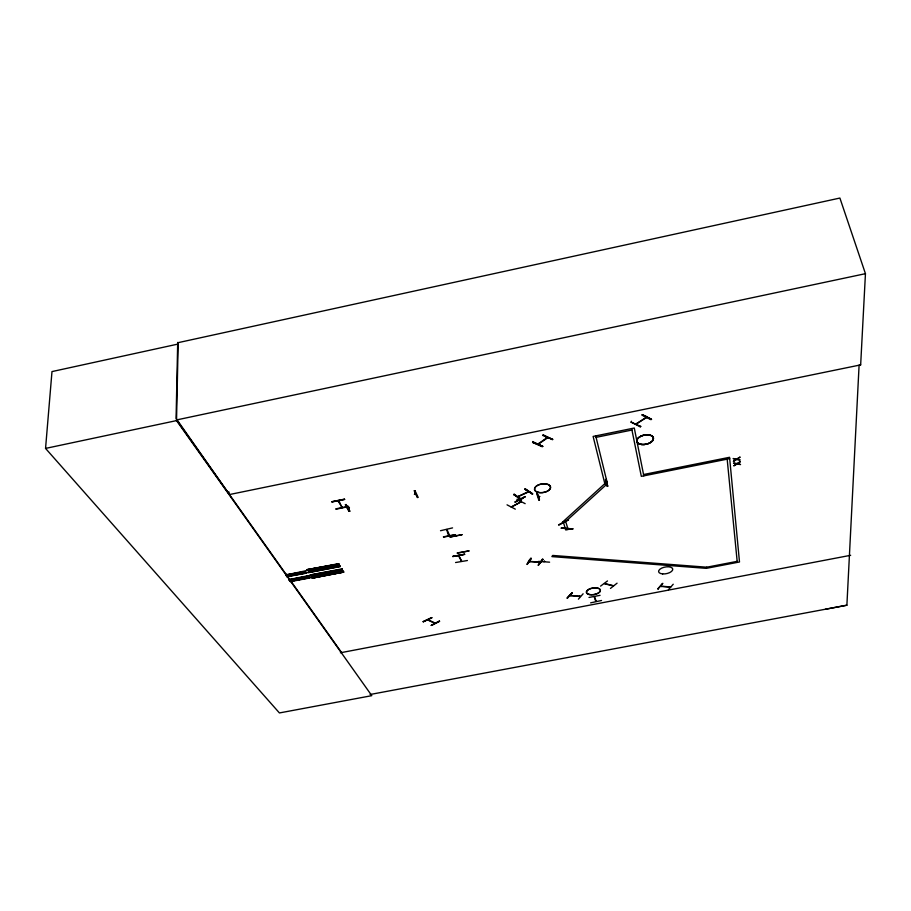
<?xml version="1.0" encoding="UTF-8"?>
<svg xmlns="http://www.w3.org/2000/svg" width="911" height="911" viewBox="0 0 911 911"><rect width="100%" height="100%" fill="white"/><g stroke="black" fill="none" stroke-linecap="round" stroke-linejoin="round"><path stroke-width="1.37" d="M464.633 554.321L452.71 556.519L464.633 554.366M452.562 527.89L440.514 530.714M204.155 459.52L204.155 458.871M549.595 562.178L538.56 561.381M177.691 342.422L176.074 418.4L229.47 494.548L860.656 364.878L859.096 365.209L846.888 605.211L825.4 609.265M178.146 344.039L51.984 371.586L45.55 448.417L279.426 712.949L371.802 695.662L176.529 420.609L178.18 342.65L839.896 198.051L865.45 273.676L860.656 364.935M456.411 536.249L455.762 536.112M344.688 499.479L331.946 501.984M462.913 551.895L462.982 551.918M640.228 426.803L631.095 422.135L640.797 426.428L640.228 426.803L640.695 426.325M631.05 422.214L631.494 421.246M595.612 601.146L596.261 601.419L594.359 596.568M595.669 601.135L594.268 596.694M519.202 496.461L517.915 496.654L528.71 491.838M527.822 492.316L528.437 491.633L518.097 496.563M532.992 442.029L542.854 446.424L532.605 442.359L532.981 441.493M542.751 446.379L533.049 441.915L532.605 442.382L542.33 446.789M515.319 509.147L507.04 504.831M515.421 502.086L525.191 496.666L515.068 501.972M521.16 499.513L513.758 494.525L521.16 499.513L521.65 499.126M514.225 494.263L521.593 499.239M607.489 580.933L600.588 586.126M658.232 589.007L657.662 588.939L662.878 583.37M658.129 588.87L662.411 583.473M423.137 621.678L431.985 617.658L423.467 621.769M572.222 592.628L567.599 598.003M567.12 598.083L572.324 592.731L567.154 598.026M544.767 561.335L544.209 561.29M539.38 499.763L537.251 493.238L539.483 499.888L538.834 499.945M521.035 500.105L520.614 499.456M566.79 529.314C567.883 528.482 565.105 530.077 567.132 528.733M530.657 558.409L531.284 558.454L527.196 564.433C528.038 560.037 535.645 553 527.105 564.285M338.55 501.699L338.049 501.05L342.354 507.529M613.604 585.727L604.915 583.564M428.751 620.163L427.931 619.787M435.23 623.113L428.068 619.822M349.71 511.071L349.129 511.276L349.813 511.196L346.009 504.466L349.63 511.162M345.406 504.74L349.107 511.344L345.406 504.717L346.112 504.603M347.9 507.803L349.437 507.746L348.082 508.053M446.401 529.542C447.199 528.687 447.552 536.533 449.533 534.985M415.883 494.331L414.38 494.343L415.792 494.058M458.859 556.348L458.563 555.71M458.973 555.63L461.592 561.278L458.552 555.847M537.843 444.147L547.055 437.644M539.13 443.759L538.891 443.418M546.885 438.328L546.27 438.248L546.93 438.35M547.716 437.747L538.173 444.306M343.231 571.197L311.505 577.187L343.31 571.095L311.744 577.574L343.766 572.051L312.131 578.166L343.538 571.652M342.229 569.466L310.446 575.558L342.229 569.466L341.989 568.863M341.898 568.919L310.082 575.012M340.384 566.448L308.499 572.575M339.962 566.004L308.02 572.04L340.042 565.902M339.006 564.137L307.03 570.286M338.596 563.681L306.551 569.751L338.812 564.046M637.347 423.649L636.88 423.421M646.571 417.511L636.163 423.968M309.968 577.483L290.062 581.298L309.991 577.642M289.06 579.795L309 575.98M310.104 575.012L342.126 569.261M306.734 573.008L286.68 576.526M606.248 483.149L604.779 483.194L605.986 483.24M540.234 562.429L539.426 562.076M542.444 559.195L538.242 565.287L543.002 559.354L538.299 565.15M572.871 528.858L561.233 528.209L572.848 528.801M511.173 506.949L521.172 501.767L511.458 507.097M519.953 502.041L520.363 502.257M569.979 595.6L571.049 595.646M660.703 586.411L661.637 586.445M583.108 593.778L578.417 599.165M673.229 584.224L668.435 589.702M341.511 507.04L342.08 506.926M342.32 507.461C340.372 506.368 339.473 499.205 338.402 501.574M446.959 529.496L449.624 535.497L449.43 534.962M617.066 583.177L610.461 588.438M543.184 435.014L542.649 435.39L552.909 439.489L543.127 434.968L552.442 439.694M642.301 414.63L651.536 419.322L650.966 419.698L641.799 415.052L642.369 414.653L651.536 419.322M636.163 424.002L646.241 417.306M517.437 499.114L516.89 499.433L525.157 503.658M515.045 502.029L525.146 496.711M521.456 499.968L520.841 500.116M645.705 416.304L645.933 417.397L645.91 416.293M568.225 519.725L558.591 524.861M558.91 525.055L568.578 519.953M660.68 586.172L670.781 586.935L669.653 587.117M514.328 494.309L513.747 494.571M645.592 418.149L645.728 418.126M423.137 621.701L431.666 617.578M439.683 621.313L431.245 625.436L439.318 621.211M580.011 596.511L570.104 595.589M561.256 528.061L572.62 529.018M529.553 561.347L540.257 562.212L529.166 561.563M670.462 587.128L660.623 586.377M613.297 585.921L604.505 583.78M414.63 494.252L415.667 494.081M539.619 496.541L538.526 496.472M544.414 561.176L543.992 561.78M865.45 273.676L176.54 419.948L341.568 652.561M45.55 448.417L176.529 420.609M563.089 522.402C561.119 521.764 564.365 522.185 562.861 521.866M596.079 437.348L631.949 430.038M643.542 474.529L729.563 457.288L739.493 561.985L706.925 568.236L706.788 567.2L552.681 555.437L551.872 556.61L705.809 568.316L706.788 567.2L737.17 561.358M348.503 506.334L335.863 508.85M348.64 506.573L336.022 509.203M349.3 507.78L348.309 508.008M729.688 458.654L641.321 476.351L631.653 428.569M443.395 536.807L455.648 534.666L443.555 537.137M606.066 479.459L607.705 486.246L606.999 486.383L605.428 479.664L606.111 479.459L607.705 486.246M537.376 493.306L536.67 493.443L538.788 500.025M604.961 483.411L606.111 483.183M538.606 496.7L539.745 496.472M461.991 534.677L449.84 537.057L461.991 534.723M457.322 553.205L469.188 550.859L457.242 552.92M458.825 556.291L459.087 555.744M467.411 560.516L455.58 562.531M306.711 569.785L338.801 564M306.836 570.195L339.154 564.604L307.064 570.343M305.436 570.844L285.667 575.012M285.587 574.909L305.766 571.482L285.838 575.274M306.415 572.37L286.441 576.185L306.643 572.7M286.601 576.424L306.495 572.643M286.851 576.788L306.745 573.008M308.373 572.598L340.27 566.471M288.889 579.544L308.772 575.615L309.114 576.401L289.334 580.193M289.14 579.897L308.852 576.003M310.651 575.854L342.456 569.808M289.311 580.159L309.114 576.401M289.903 581.036L309.751 577.278M290.313 581.651L310.082 577.904L309.649 577.255M312.097 578.121L343.789 572.097M588.984 597.445L600.053 595.338M601.556 600.486L590.647 602.854M340.418 652.777L850.658 555.3M370.094 694.501L846.888 605.211M434.798 623.272L427.714 619.97M579.407 596.181L580.273 596.329M530.145 561.677L529.371 561.609M542.387 559.331L543.002 559.388M570.184 595.361L580.17 596.318M414.368 490.665L417.534 497.417M520.762 499.535L521.388 499.82M431.245 625.436L439.353 621.097M435.151 623.056L434.114 622.999M286.327 574.112L287.614 576.23M452.721 556.473L464.519 554.195M595.726 435.902L607.307 483.16L604.824 483.661L564.046 520.75L566.05 521.206L606.874 484.162L604.824 483.661L593.118 436.426L634.284 428.022L643.815 475.849M228.843 491.803L229.47 494.548M546.179 437.508L546.293 438.293M727.172 459.155L737.272 562.406M344.517 499.217L331.763 501.756L344.529 499.217M739.948 457.151L736.612 459.007L733.093 458.552L735.906 459.451L733.355 461.41L736.623 459.588L740.188 460.044L737.318 459.144L739.948 457.151M740.313 461.661L736.999 463.494L733.503 463.05L736.304 463.938L733.754 465.874L737.01 464.075L740.552 464.53L737.705 463.631L740.313 461.661M525.465 488.934L524.873 489.218L532.821 493.91L525.465 488.934M414.972 490.642L414.266 490.79L417.42 497.531L418.126 497.395L414.972 490.642M565.537 521.092L563.157 521.559L565.788 529.986L568.145 529.519L565.537 521.092M525.009 489.07L532.377 494.047L525.009 489.07M589.155 594.496A7.083 3.302 -9.2 0 0 600.372 590.852A7.049 3.291 -9.2 0 0 590.727 588.552A7.083 3.302 -9.2 0 0 589.155 594.496A7.049 3.291 -9.2 0 0 600.338 590.84A7.083 3.302 -9.2 0 0 590.715 588.552A7.049 3.291 -9.2 0 0 589.178 594.462M537.877 492.304A8.097 4.339 -8.6 0 0 550.529 487.806A8.097 4.339 -8.6 0 0 539.221 484.618A8.097 4.339 -8.6 0 0 537.877 492.304M537.877 492.282A8.074 4.327 -8.6 0 0 550.517 487.795A8.074 4.327 -8.6 0 0 539.232 484.606A8.074 4.327 -8.6 0 0 537.877 492.282M641.686 444.477A8.472 4.669 -11.8 0 0 653.426 437.997A8.472 4.669 -11.8 0 0 640.251 436.506A8.472 4.669 -11.8 0 0 641.686 444.477A8.472 4.669 -11.8 0 0 653.426 438.032A8.472 4.669 -11.8 0 0 640.262 436.54A8.472 4.669 -11.8 0 0 641.686 444.511A8.45 4.657 -11.8 0 0 653.415 438.02A8.45 4.657 -11.8 0 0 640.262 436.528A8.45 4.657 -11.8 0 0 641.697 444.477M662.673 573.919A7.186 3.382 -10.9 0 0 672.739 569.022A7.186 3.382 -10.9 0 0 661.614 568.157A7.186 3.382 -10.9 0 0 662.673 573.919"/></g></svg>
